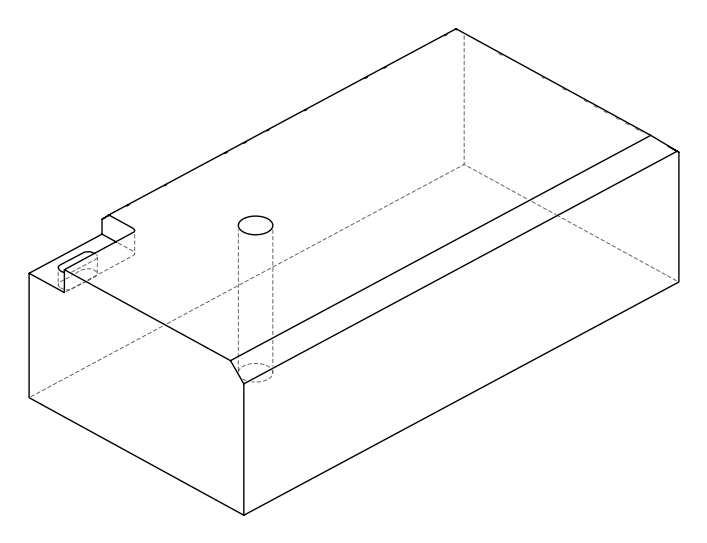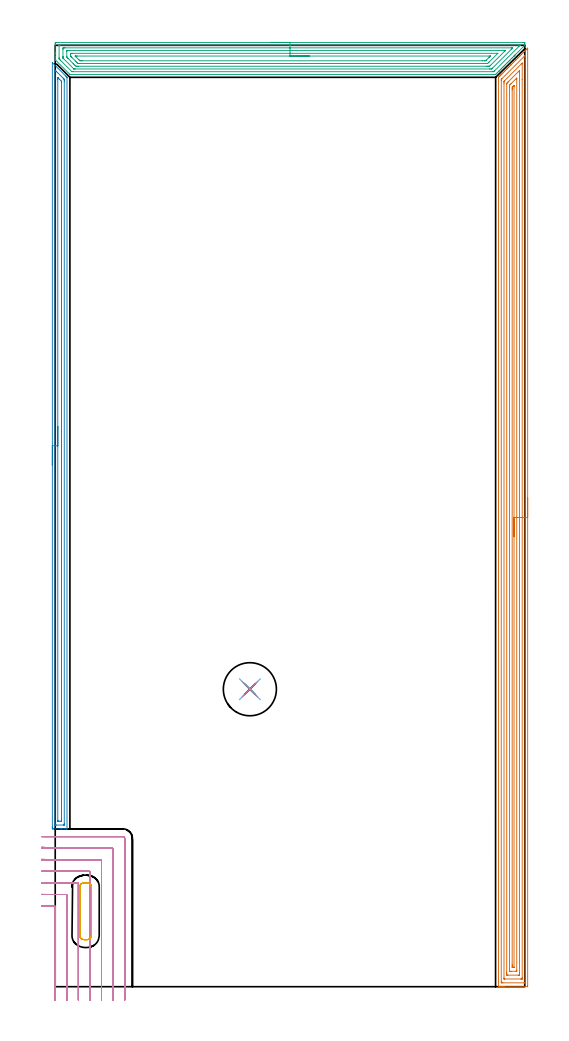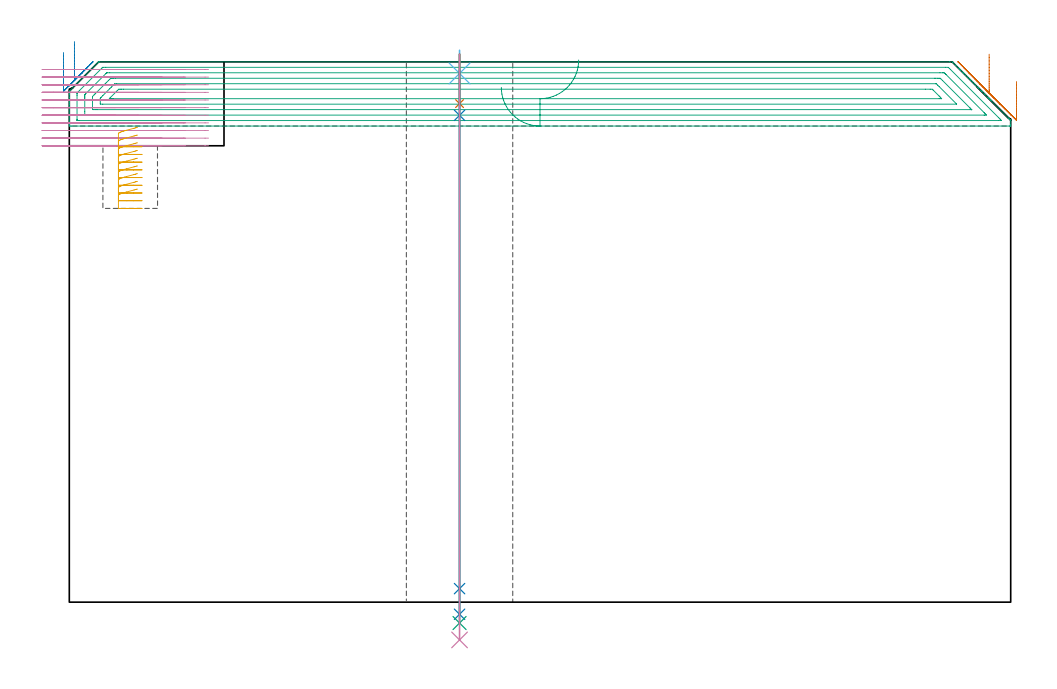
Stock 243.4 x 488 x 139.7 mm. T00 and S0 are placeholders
(PLAN: 10 operations, 6 tool changes, 64.3 min)
(1 AREA_MILL | FG_CHAMFER_SURFACE | UGT0205_001 | 23.23 min | 55621 mm3)
(2 AREA_MILL_1 | FG_CHAMFER_SURFACE_1 | UGT0205_001 | 9.66 min | 11742 mm3)
(3 AREA_MILL_2 | FG_CHAMFER_SURFACE_2 | UGT0205_001 | 11.61 min | 31944 mm3)
(4 MILL_CORNER_NOTCH_RECTANGULAR | CORNER_NOTCH_RECTANGULAR | NXT0201_009 | Follow Part, ap 2, ae 75% | 15.91 min | 70772 mm3)
(5 MILL_RECTANGULAR_POCKET | POCKET_RECTANGULAR_STRAIGHT | NXT0201_009 | Follow Part, ap 2, ae 75% | 1.94 min | 8005 mm3)
(6 SPOT_DRILL | STEP1HOLE | NXT0321_9005460120000 | 0.05 min | 188 mm3)
(7 DRILL_BLIND_HOLE_INTO_CENTER | STEP1HOLE | UGT0301_192 | 0.05 min | 287 mm3)
(8 GUN_DRILL_THROUGH_HOLE | STEP1HOLE | UGT0307_003 | 0.64 min | 4957 mm3)
(9 SPADE_DRILL_TO_ENLARGE_THROUGH_HOLE | STEP1HOLE | UGT0306_008 | 0.59 min | 28099 mm3)
(10 DRILL_TO_ENLARGE_THROUGH_HOLE | STEP1HOLE | UGT0301_390 | 0.61 min | 49347 mm3)
(TOOL UGT0205_001 | Chamfer Mill 20 x 3 x 45 deg. | D20 FL50 Z2)
(TOOL NXT0201_009 | ENDMILL 8mm [2P460-0800-NA 1630] | D8 FL26 Z6)
(TOOL NXT0321_9005460120000 | NC Spot Drill, 142deg, 12mm, Carbide, Uncoated | D12 PA142 FL30 Z2)
(TOOL UGT0301_192 | Twist Drill 7.2 mm | D7.2 PA118 FL66 Z2)
(TOOL UGT0307_003 | Gun Drill 7 mm | D7 PA130 FL24 Z1)
(TOOL UGT0306_008 | Spade Drill 17.5mm | D17.5 PA132 FL10 Z2)
(TOOL UGT0301_390 | Twist Drill 27.5 mm | D27.5 PA118 FL165 Z2)
(OP 1 AREA_MILL)
G17 G21 G94 G90
T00 M6
G54
G17 G0 G90 X244.9 Y253.25 S1061 M3
G43 Z149.7 H0
Z134.6
G94 G1 Y253.212 Z133.728 F250.
Y253.098 Z132.864
Y252.909 Z132.012
Y252.647 Z131.18
Y252.313 Z130.374
Y251.91 Z129.6
Y251.442 Z128.864
Y250.91 Z128.172
Y250.321 Z127.529
Y249.678 Z126.94
Y248.986 Z126.409
Y248.25 Z125.94
Y247.476 Z125.537
Y246.67 Z125.203
Y245.838 Z124.941
Y244.986 Z124.752
Y244.122 Z124.638
Y243.25 Z124.6
Y0.622
X244.896 Y0.212 Z124.602
X244.892 Y0.01 Z124.606
X244.687 Y0. Z124.81
X232.932 Z136.562
X232.395 Z137.101
X232.048 Z137.448
X231.512 Z137.984
X231.165 Z138.33
X230.471 Z139.029
X230.178 Z139.321
X229.815 Y0.007 Z139.676
X229.803 Y0.009 Z139.688
X229.8 Y0.175 Z139.7
Y471.132
X229.805 Y471.396 Z139.69
X229.826 Y471.428 Z139.67
X229.978 Y471.579 Z139.52
X230.141 Y471.742 Z139.357
X230.281 Y471.883 Z139.214
X230.425 Y472.026 Z139.073
X230.578 Y472.179 Z138.92
X230.723 Y472.325 Z138.772
X230.872 Y472.473 Z138.626
X231.015 Y472.616 Z138.483
X231.165 Y472.767 Z138.33
X231.319 Y472.92 Z138.179
X231.451 Y473.053 Z138.046
X231.607 Y473.209 Z137.888
X232.097 Y473.697 Z137.403
X232.362 Y473.962 Z137.137
X232.49 Y474.092 Z137.006
X232.858 Y474.458 Z136.642
X233.012 Y474.612 Z136.488
X233.255 Y474.856 Z136.243
X233.374 Y474.976 Z136.122
X233.712 Y475.313 Z135.787
X233.926 Y475.526 Z135.574
X234.149 Y475.75 Z135.349
X234.257 Y475.859 Z135.239
X234.699 Y476.299 Z134.8
X235.141 Y476.743 Z134.355
X235.583 Y477.183 Z133.916
X236.025 Y477.626 Z133.471
X236.234 Y477.835 Z133.265
X236.277 Y477.877 Z133.223
X236.908 Y478.51 Z132.588
X237.128 Y478.728 Z132.372
X237.792 Y479.393 Z131.705
X237.986 Y479.586 Z131.514
X238.022 Y479.622 Z131.478
X238.675 Y480.277 Z130.821
X238.841 Y480.441 Z130.659
X238.916 Y480.516 Z130.584
X239.559 Y481.16 Z129.938
X239.695 Y481.295 Z129.804
X239.809 Y481.409 Z129.691
X240.001 Y481.602 Z129.497
X240.106 Y481.707 Z129.391
X240.703 Y482.303 Z128.797
X240.884 Y482.486 Z128.613
X240.999 Y482.601 Z128.498
X241.596 Y483.197 Z127.903
X241.768 Y483.369 Z127.729
X242.49 Y484.09 Z127.009
X242.651 Y484.253 Z126.845
X243.383 Y484.984 Z126.115
X243.535 Y485.137 Z125.962
X243.969 Y485.569 Z125.531
X244.277 Y485.878 Z125.222
X244.419 Y486.02 Z125.078
X244.823 Y486.423 Z124.677
X244.873 Y486.473 Z124.627
X244.899 Y486.499 Z124.599
X244.9 Y243.25 Z124.6
X243.486 Z126.014
X243.485 Y2.093 Z126.015
X243.484 Y2.041 Z126.016
X243.482 Y2.016 Z126.018
X243.48 Y2.011 Z126.02
X243.461 Y2.009 Z126.039
X243.055 Y2.001 Z126.445
X232.048 Z137.452
X231.567 Y2.003 Z137.933
X231.331 Y2.01 Z138.169
X231.221 Y2.019 Z138.279
X231.215 Y2.359 Z138.285
Y2.41
X231.214 Y469.792 Z138.286
X231.219 Y470.214 Z138.281
X231.221 Y470.318 Z138.279
X231.225 Y470.364 Z138.275
X231.252 Y470.393 Z138.248
X231.351 Y470.497 Z138.149
X231.535 Y470.685 Z137.965
X243.153 Y482.303 Z126.347
X243.248 Y482.397 Z126.252
X243.348 Y482.493 Z126.152
X243.444 Y482.583 Z126.056
X243.479 Y482.601 Z126.021
X243.485 Y482.354 Z126.015
Y482.303
X243.486 Y243.25 Z126.014
X242.071 Z127.429
Y4.784
X242.069 Y4.197 Z127.431
X242.066 Y4.044 Z127.434
X242.065 Y4.014 Z127.435
X242.027 Y4.009 Z127.473
X241.96 Y4.002 Z127.54
X241.768 Y4.001 Z127.732
X241.079 Y4. Z128.421
X233.126 Y4.001 Z136.374
X232.932 Y4.005 Z136.568
X232.738 Y4.01 Z136.762
X232.635 Y4.022 Z136.865
X232.632 Y4.095 Z136.868
X232.631 Y4.197 Z136.869
X232.629 Y4.504 Z136.871
Y468.311
X232.63 Y468.898 Z136.87
X232.633 Y469.201 Z136.867
X232.635 Y469.303 Z136.865
X232.694 Y469.382 Z136.806
X232.932 Y469.631 Z136.568
X233.011 Y469.712 Z136.489
X242.029 Y478.728 Z127.471
X242.046 Y478.741 Z127.454
X242.058 Y478.749 Z127.442
X242.064 Y478.728 Z127.436
X242.069 Y478.538 Z127.431
X242.071 Y478.422 Z127.429
X242.072 Y470.206 Z127.428
X242.071 Y243.25 Z127.429
X240.657 Z128.843
Y7.108
X240.656 Y6.878 Z128.844
X240.65 Y6.221 Z128.85
X240.645 Y6.01 Z128.855
X240.435 Y6.006 Z129.065
X239.985 Y6. Z129.515
X234.684 Z134.816
X234.262 Y6.006 Z135.238
X234.058 Y6.01 Z135.442
X234.05 Y6.126 Z135.45
X234.044 Y6.647 Z135.456
X234.043 Y6.878 Z135.457
Y7.542
Y468.005
X234.044 Y468.17 Z135.456
X234.047 Y468.253 Z135.453
X234.05 Y468.289 Z135.45
X234.074 Y468.317 Z135.426
X234.231 Y468.479 Z135.269
X234.647 Y468.898 Z134.853
X234.699 Y468.951 Z134.801
X240.519 Y474.769 Z128.981
X240.607 Y474.852 Z128.893
X240.643 Y474.883 Z128.857
X240.651 Y474.885 Z128.849
X240.653 Y474.858 Z128.847
X240.656 Y474.771 Z128.844
X240.657 Y474.49 Z128.843
Y474.26
Y243.25
X239.243 Z130.257
Y8.538
X239.242 Y8.41 Z130.258
X239.237 Y8.156 Z130.263
X239.234 Y8.009 Z130.266
X239.199 Y8.007 Z130.301
X239.117 Y8.003 Z130.383
X238.891 Y8.001 Z130.609
X236.24 Y8. Z133.26
X235.583 Y8.004 Z133.917
X235.489 Y8.007 Z134.011
X235.468 Y8.009 Z134.032
X235.464 Y8.114 Z134.036
X235.46 Y8.283 Z134.04
X235.457 Y8.538 Z134.043
Y8.665
Y466.344
X235.461 Y467.111 Z134.039
X235.463 Y467.232 Z134.037
X235.472 Y467.262 Z134.028
X235.495 Y467.289 Z134.005
X235.583 Y467.382 Z133.917
X235.891 Y467.693 Z133.609
X236.203 Y468.005 Z133.297
X239.002 Y470.802 Z130.498
X239.117 Y470.914 Z130.383
X239.226 Y471.016 Z130.274
X239.236 Y470.812 Z130.264
X239.24 Y470.685 Z130.26
X239.242 Y470.559 Z130.258
X239.243 Y243.25 Z130.257
X237.829 Z131.671
X237.828 Y10.21 Z131.672
X237.826 Y10.089 Z131.674
X237.823 Y10.03 Z131.677
X237.821 Y10.01 Z131.679
X237.792 Y10.005 Z131.708
X237.35 Y10.003 Z132.15
X236.909 Y10.004 Z132.591
X236.879 Y10.01 Z132.621
X236.877 Y10.037 Z132.623
X236.873 Y10.453 Z132.627
X236.871 Y10.937 Z132.629
Y11.346
Y464.914
X236.872 Y465.324 Z132.628
X236.874 Y465.805 Z132.626
X236.878 Y466.217 Z132.622
X237.112 Y466.458 Z132.388
X237.35 Y466.701 Z132.15
X237.782 Y467.134 Z131.718
X237.794 Y467.144 Z131.706
X237.813 Y467.154 Z131.687
X237.823 Y467.158 Z131.677
X237.825 Y467.145 Z131.675
X237.827 Y467.111 Z131.673
X237.828 Y466.854 Z131.672
X237.829 Y466.627 Z131.671
Y243.25
Y242.378 Z131.709
Y241.514 Z131.823
Y240.662 Z132.012
Y239.83 Z132.274
Y239.024 Z132.608
Y238.25 Z133.011
Y237.514 Z133.48
Y236.822 Z134.011
Y236.179 Z134.6
Y235.59 Z135.243
Y235.058 Z135.935
Y234.59 Z136.671
Y234.187 Z137.445
Y233.853 Z138.251
Y233.591 Z139.083
Y233.402 Z139.935
Y233.288 Z140.8
Y233.25 Z141.671
G0 Z149.7
M5
M2
(OP 2 AREA_MILL_1)
G17 G21 G94 G90
T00 M6
G54
G17 G0 G90 X-1.5 Y270.4 S1061 M3
G43 Z149.7 H0
Z142.1
G94 G1 Y270.438 Z141.228 F250.
Y270.552 Z140.364
Y270.741 Z139.512
Y271.003 Z138.68
Y271.337 Z137.874
Y271.74 Z137.1
Y272.208 Z136.364
Y272.74 Z135.672
Y273.329 Z135.029
Y273.972 Z134.44
Y274.664 Z133.909
Y275.4 Z133.44
Y276.174 Z133.037
Y276.98 Z132.703
Y277.812 Z132.441
Y278.663 Z132.252
Y279.528 Z132.138
Y280.4 Z132.1
Y478.921
X-1.496 Y478.981 Z132.102
X-1.494 Y478.983 Z132.103
X-1.464 Y478.965 Z132.134
X5.381 Y472.119 Z138.98
X5.786 Y471.714 Z139.385
X5.828 Y471.672 Z139.427
X6.017 Y471.482 Z139.614
X6.097 Y471.395 Z139.689
X6.1 Y471.225 Z139.7
Y81.977
X6.097 Y81.81 Z139.688
X5.977 Y81.803 Z139.57
X5.851 Y81.8 Z139.451
X5.607 Z139.206
X4.915 Z138.509
X3.697 Z137.294
X3.172 Z136.766
X2.563 Z136.158
X-1.098 Z132.499
X-1.186 Y81.802 Z132.411
X-1.494 Y81.81 Z132.104
X-1.498 Y82.105 Z132.101
X-1.5 Y82.424 Z132.1
Y82.746
Y280.4
X-0.086 Z133.514
X-0.085 Y474.801 Z133.515
X-0.084 Y474.989 Z133.516
X-0.081 Y475.083 Z133.519
X-0.08 Y475.114 Z133.52
X-0.056 Y475.094 Z133.544
X0.248 Y474.801 Z133.848
X0.557 Y474.493 Z134.157
X1.144 Y473.907 Z134.744
X4.043 Y471.007 Z137.643
X4.376 Y470.673 Z137.976
X4.546 Y470.501 Z138.146
X4.63 Y470.413 Z138.23
X4.67 Y470.369 Z138.27
X4.679 Y470.332 Z138.279
X4.684 Y469.674 Z138.284
X4.685 Y469.438 Z138.285
Y84.447
X4.684 Y84.212 Z138.284
X4.68 Y83.883 Z138.28
X4.679 Y83.81 Z138.279
X4.579 Y83.806 Z138.179
X4.443 Y83.801 Z138.043
X0.557 Y83.8 Z134.157
X0.085 Y83.802 Z133.685
X-0.048 Y83.807 Z133.552
X-0.074 Y83.809 Z133.526
X-0.079 Y83.856 Z133.521
X-0.083 Y83.974 Z133.517
X-0.085 Y84.212 Z133.515
X-0.086 Y84.871 Z133.514
Y280.4
X1.328 Z134.928
X1.329 Y470.434 Z134.929
X1.334 Y471.225 Z134.934
X1.335 Y471.238 Z134.935
X1.367 Y471.225 Z134.967
X1.428 Y471.169 Z135.028
X2.269 Y470.332 Z135.869
X3.172 Y469.429 Z136.772
X3.225 Y469.373 Z136.825
X3.25 Y469.344 Z136.85
X3.26 Y469.33 Z136.86
X3.264 Y469.26 Z136.864
X3.269 Y468.851 Z136.869
X3.271 Y468.646 Z136.871
Y86.791
X3.269 Y85.999 Z136.869
X3.267 Y85.902 Z136.867
X3.262 Y85.81 Z136.862
X3.172 Y85.808 Z136.772
X2.494 Y85.801 Z136.094
X1.428 Z135.028
X1.364 Y85.804 Z134.964
X1.342 Y85.808 Z134.942
X1.336 Y85.811 Z134.936
X1.333 Y85.83 Z134.933
X1.33 Y85.897 Z134.93
X1.329 Y85.999 Z134.929
X1.328 Y86.102 Z134.928
Y280.4
Y281.272 Z134.967
Y282.136 Z135.08
Y282.988 Z135.269
Y283.82 Z135.532
Y284.626 Z135.865
Y285.4 Z136.268
Y286.136 Z136.737
Y286.828 Z137.268
Y287.471 Z137.857
Y288.06 Z138.501
Y288.591 Z139.193
Y289.06 Z139.928
Y289.463 Z140.702
Y289.797 Z141.508
Y290.059 Z142.34
Y290.248 Z143.192
Y290.362 Z144.057
Y290.4 Z144.928
G0 Z149.7
M5
M2
(OP 3 AREA_MILL_2)
G17 G21 G94 G90
T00 M6
G54
G17 G0 G90 X111.7 Y489.5 S1061 M3
G43 Z149.7 H0
Z133.1
G94 G1 X111.738 Z132.229 F250.
X111.852 Z131.364
X112.041 Z130.512
X112.303 Z129.68
X112.637 Z128.874
X113.04 Z128.1
X113.508 Z127.364
X114.04 Z126.672
X114.629 Z126.029
X115.272 Z125.44
X115.964 Z124.909
X116.7 Z124.44
X117.474 Z124.037
X118.28 Z123.703
X119.112 Z123.441
X119.964 Z123.252
X120.828 Z123.138
X121.7 Z123.1
X243.022 Y489.499 Z123.101
X243.226 Y489.497 Z123.103
X243.397 Y489.491 Z123.105
X243.4 Y489.442 Z123.154
Y489.271 Z123.324
Y489.1 Z123.494
Y488.021 Z124.577
X243.399 Y488.003 Z124.595
X243.397 Y487.999 Z124.599
X243.375 Y487.974 Z124.625
X243.185 Y487.783 Z124.813
X243.077 Y487.676 Z124.922
X242.851 Y487.451 Z125.149
X238.357 Y482.956 Z129.642
X238.311 Y482.911 Z129.688
X238.112 Y482.711 Z129.887
X238.064 Y482.663 Z129.934
X238.013 Y482.613 Z129.986
X237.825 Y482.424 Z130.175
X237.772 Y482.37 Z130.226
X237.715 Y482.315 Z130.284
X237.537 Y482.136 Z130.462
X237.479 Y482.078 Z130.519
X236.813 Y481.413 Z131.187
X236.602 Y481.2 Z131.396
X235.98 Y480.58 Z132.02
X235.928 Y480.528 Z132.071
X235.724 Y480.322 Z132.274
X235.146 Y479.746 Z132.853
X235.035 Y479.634 Z132.965
X234.846 Y479.444 Z133.152
X234.313 Y478.913 Z133.687
X233.969 Y478.567 Z134.029
X233.479 Y478.079 Z134.521
X233.091 Y477.689 Z134.908
X232.95 Y477.549 Z135.05
X232.655 Y477.255 Z135.345
X232.213 Y476.811 Z135.786
X231.728 Y476.328 Z136.272
X231.335 Y475.933 Z136.664
X231.162 Y475.762 Z136.837
X230.979 Y475.578 Z137.021
X230.457 Y475.056 Z137.542
X230.269 Y474.869 Z137.731
X230.145 Y474.745 Z137.855
X230.018 Y474.617 Z137.98
X229.971 Y474.57 Z138.028
X229.311 Y473.911 Z138.689
X229.141 Y473.739 Z138.858
X228.482 Y473.081 Z139.518
X228.307 Y472.903 Z139.689
X227.589 Y472.9 Z139.7
X7.77
X7.605 Y472.904 Z139.689
X7.462 Y473.037 Z139.562
X0.171 Y480.329 Z132.271
X0.01 Y480.499 Z132.094
X0.001 Y480.663 Z131.931
X0. Y481.006 Z131.594
Y481.393 Z131.207
Y482.078 Z130.518
Y483.298 Z129.299
Y483.833 Z128.761
Y484.443 Z128.152
Y488.49 Z124.107
X0.005 Y489.1 Z123.497
X0.01 Y489.492 Z123.105
X0.217 Y489.497 Z123.102
X0.621 Y489.5 Z123.1
X121.7
Y488.086 Z124.514
X240.238 Y488.085 Z124.515
X240.766 Y488.081 Z124.519
X240.992 Y488.079 Z124.521
X240.993 Y488.054 Z124.546
X240.992 Y488.045 Z124.555
X240.64 Y487.69 Z124.91
X240.295 Y487.344 Z125.256
X227.799 Y474.849 Z137.751
X227.588 Y474.639 Z137.961
X227.351 Y474.411 Z138.189
X227.256 Y474.321 Z138.279
X226.555 Y474.315 Z138.285
X9.417
X8.663 Y474.32 Z138.28
X8.644 Y474.321 Z138.279
X8.621 Y474.339 Z138.261
X8.569 Y474.386 Z138.214
X8.469 Y474.482 Z138.118
X2.628 Y480.322 Z132.278
X2.408 Y480.543 Z132.057
X2.084 Y480.877 Z131.723
X2.01 Y480.962 Z131.638
X2.006 Y481.066 Z131.534
X2.003 Y481.2 Z131.4
X2. Y481.601 Z130.999
Y487.745 Z124.855
X2.001 Y487.879 Z124.721
X2.005 Y487.986 Z124.614
X2.01 Y488.056 Z124.544
X2.016 Y488.079 Z124.521
X2.547 Y488.085 Z124.515
X121.7 Y488.086 Z124.514
Y486.671 Z125.929
X236.524
X236.732 Y486.669 Z125.931
X237.132 Y486.665 Z125.935
X236.956 Y486.467 Z126.133
X236.745 Y486.249 Z126.351
X236.524 Y486.023 Z126.577
X226.695 Y476.194 Z136.406
X226.562 Y476.064 Z136.536
X226.426 Y475.933 Z136.667
X226.213 Y475.735 Z136.865
X226.007 Y475.731 Z136.869
X225.801 Y475.73 Z136.87
X225.116 Y475.729 Z136.871
X10.45
X9.764 Y475.73 Z136.87
X9.714 Y475.733 Z136.867
X9.691 Y475.735 Z136.865
X9.658 Y475.753 Z136.847
X9.557 Y475.845 Z136.755
X9.467 Y475.933 Z136.667
X4.199 Y481.2 Z131.4
X4.087 Y481.316 Z131.284
X4.035 Y481.372 Z131.228
X4.011 Y481.4 Z131.2
X4.009 Y481.502 Z131.098
X4.002 Y481.886 Z130.714
X4.001 Y482.078 Z130.522
X4. Y482.27 Z130.33
Y485.78 Z126.82
X4.005 Y486.467 Z126.133
X4.007 Y486.652 Z125.948
X4.195 Y486.664 Z125.936
X4.882 Y486.67 Z125.93
X5.089 Y486.671 Z125.929
X121.7
Y485.257 Z127.343
X232.95
X233.29 Y485.255 Z127.345
X233.293 Y485.253 Z127.347
X233.294 Y485.251 Z127.349
X233.27 Y485.224 Z127.376
X232.95 Y484.898 Z127.702
X232.855 Y484.804 Z127.796
X225.74 Y477.689 Z134.911
X225.322 Y477.282 Z135.318
X225.18 Y477.15 Z135.45
X224.907 Y477.147 Z135.453
X224.569 Y477.144 Z135.456
X224.014 Y477.143 Z135.457
X223.676
X11.9
X11.344 Y477.144 Z135.456
X11.003 Y477.146 Z135.454
X10.733 Y477.15 Z135.45
X10.45 Y477.409 Z135.191
X10.163 Y477.689 Z134.911
X9.557 Y478.292 Z134.308
X9.282 Y478.567 Z134.033
X6.65 Y481.2 Z131.4
X6.432 Y481.421 Z131.179
X6.022 Y481.839 Z130.761
X6.001 Y482.06 Z130.54
Y482.078 Z130.522
X6. Y484.711 Z127.889
X6.007 Y485.141 Z127.459
X6.01 Y485.242 Z127.358
X6.135 Y485.25 Z127.35
X6.324 Y485.254 Z127.346
X6.876 Y485.257 Z127.343
X7.214
X121.7
Y483.843 Z128.757
X229.366 Y483.842 Z128.758
X229.375 Y483.841 Z128.759
X229.423 Y483.833 Z128.767
X229.403 Y483.806 Z128.794
X229.375 Y483.774 Z128.826
X224.907 Y479.306 Z133.294
X224.532 Y478.935 Z133.665
X224.156 Y478.567 Z134.033
X224.023 Y478.558 Z134.042
X224.014 Y478.557 Z134.043
X12.238
X11.744 Y478.567 Z134.033
X11.344 Y478.957 Z133.643
X10.854 Y479.444 Z133.156
X10.45 Y479.848 Z132.752
X8.663 Y481.635 Z130.965
X8.222 Y482.078 Z130.522
X8.081 Y482.224 Z130.376
X8.033 Y482.277 Z130.323
X8.01 Y482.323 Z130.277
X8.007 Y482.404 Z130.196
X8.001 Y482.729 Z129.871
Y482.956 Z129.644
X8.003 Y483.604 Z128.996
X8.01 Y483.833 Z128.767
X8.653 Y483.843 Z128.757
X121.7
Y482.429 Z130.171
X224.907
X225.445 Y482.427 Z130.173
X225.498 Y482.426 Z130.174
X225.552 Y482.423 Z130.177
X225.507 Y482.367 Z130.233
X225.227 Y482.078 Z130.522
X225.07 Y481.918 Z130.682
X224.907 Y481.755 Z130.845
X223.473 Y480.322 Z132.278
X223.297 Y480.149 Z132.451
X223.12 Y479.978 Z132.622
X222.582 Y479.973 Z132.627
X221.333 Y479.971 Z132.629
X14.025
X13.487 Y479.973 Z132.627
X13.131 Y479.975 Z132.625
X12.78 Y479.98 Z132.62
X12.429 Y480.322 Z132.278
X12.238 Y480.511 Z132.089
X10.671 Y482.078 Z130.522
X10.45 Y482.301 Z130.299
X10.359 Y482.401 Z130.199
X10.346 Y482.424 Z130.176
X10.353 Y482.425 Z130.175
X10.45 Y482.426 Z130.174
X10.987 Y482.429 Z130.171
X11.344
X121.7
X122.572 Z130.209
X123.436 Z130.323
X124.288 Z130.512
X125.12 Z130.774
X125.926 Z131.108
X126.7 Z131.511
X127.436 Z131.98
X128.128 Z132.511
X128.771 Z133.1
X129.36 Z133.743
X129.892 Z134.435
X130.36 Z135.171
X130.763 Z135.945
X131.097 Z136.751
X131.359 Z137.583
X131.548 Z138.435
X131.662 Z139.3
X131.7 Z140.171
G0 Z149.7
M5
M2
(OP 4 MILL_CORNER_NOTCH_RECTANGULAR)
G17 G21 G94 G90
T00 M6
G54
G17 G0 G90 X0. Y-7. S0 M3
G43 Z149.7 H1
Z137.727
G94 G1 Y-4. F250.
Y41.404 F500.
G3 X-0.396 Y41.8 R0.4
G1 X-2.638
G2 X-4. Y41.826 R36.
G1 X-6.998 Y41.939 F250.
G0 Z149.7
X6. Y-7.
Z137.727
G1 Y-4.
Y47.404 F500.
G3 X5.604 Y47.8 R0.4
G1 X-2.638
G2 X-4. Y47.831 R30.
G1 X-6.997 Y47.967 F250.
G0 Z149.7
X12. Y-7.
Z137.727
G1 Y-4.
Y53.404 F500.
G3 X11.604 Y53.8 R0.4
G1 X-2.638
G2 X-4. Y53.839 R24.
G1 X-6.995 Y54.009 F250.
G0 Z149.7
X18. Y-7.
Z137.727
G1 Y-4.
Y59.403 F500.
G3 X17.603 Y59.8 R0.4
G1 X-2.638
G2 X-4. Y59.852 R18.
G1 X-6.991 Y60.079 F250.
G0 Z149.7
X24. Y-7.
Z137.727
G1 Y-4.
Y65.403 F500.
G3 X23.603 Y65.8 R0.4
G1 X-2.638
G2 X-4. Y65.878 R12.
G1 X-6.981 Y66.218 F250.
G0 Z149.7
X30. Y-7.
Z137.727
G1 Y-4.
Y71.403 F500.
G3 X29.603 Y71.8 R0.4
G1 X-2.638
G2 X-4. Y71.957 R6.
G1 X-6.922 Y72.638 F250.
G0 Z149.7
X36. Y-7.
Z137.727
G1 Y-4.
Y76.9 F500.
G3 X35.1 Y77.8 R0.9
G1 X-2.638
X-5.638 F250.
G0 Z149.7
X0. Y-7.
Z135.754
G1 Y-4.
Y41.404 F500.
G3 X-0.396 Y41.8 R0.4
G1 X-3.877
X-4.
X-7. Y41.81 F250.
G0 Z149.7
X6. Y-7.
Z135.754
G1 Y-4.
Y47.404 F500.
G3 X5.604 Y47.8 R0.4
G1 X-3.877
X-4.
X-7. Y47.813 F250.
G0 Z149.7
X12. Y-7.
Z135.754
G1 Y-4.
Y53.404 F500.
G3 X11.604 Y53.8 R0.4
G1 X-3.877
X-4.
X-7. Y53.816 F250.
G0 Z149.7
X18. Y-7.
Z135.754
G1 Y-4.
Y59.403 F500.
G3 X17.603 Y59.8 R0.4
G1 X-3.877
X-4.
X-7. Y59.821 F250.
G0 Z149.7
X24. Y-7.
Z135.754
G1 Y-4.
Y65.403 F500.
G3 X23.603 Y65.8 R0.4
G1 X-3.877
X-4. Y65.801
X-7. Y65.831 F250.
G0 Z149.7
X30. Y-7.
Z135.754
G1 Y-4.
Y71.403 F500.
G3 X29.603 Y71.8 R0.4
G1 X-3.877
X-4. Y71.801
X-6.999 Y71.863 F250.
G0 Z149.7
X36. Y-7.
Z135.754
G1 Y-4.
Y76.9 F500.
G3 X35.1 Y77.8 R0.9
G1 X-3.877
X-6.877 F250.
G0 Z149.7
X0. Y-7.
Z133.782
G1 Y-4.
Y41.404 F500.
G3 X-0.396 Y41.8 R0.4
G1 X-4.
X-7. F250.
G0 Z149.7
X6. Y-7.
Z133.782
G1 Y-4.
Y47.404 F500.
G3 X5.604 Y47.8 R0.4
G1 X-4.
X-7. F250.
G0 Z149.7
X12. Y-7.
Z133.782
G1 Y-4.
Y53.404 F500.
G3 X11.604 Y53.8 R0.4
G1 X-4.
X-7. F250.
G0 Z149.7
X18. Y-7.
Z133.782
G1 Y-4.
Y59.403 F500.
G3 X17.603 Y59.8 R0.4
G1 X-4.
X-7. F250.
G0 Z149.7
X24. Y-7.
Z133.782
G1 Y-4.
Y65.403 F500.
G3 X23.603 Y65.8 R0.4
G1 X-4.
X-7. F250.
G0 Z149.7
X30. Y-7.
Z133.782
G1 Y-4.
Y71.403 F500.
G3 X29.603 Y71.8 R0.4
G1 X-4.
X-7. F250.
G0 Z149.7
X36. Y-7.
Z133.782
G1 Y-4.
Y76.9 F500.
G3 X35.1 Y77.8 R0.9
G1 X-4.
X-7. F250.
G0 Z149.7
X0. Y-7.
Z131.809
G1 Y-4.
Y41.404 F500.
G3 X-0.396 Y41.8 R0.4
G1 X-4.
X-7. F250.
G0 Z149.7
X6. Y-7.
Z131.809
G1 Y-4.
Y47.404 F500.
G3 X5.604 Y47.8 R0.4
G1 X-4.
X-7. F250.
G0 Z149.7
X12. Y-7.
Z131.809
G1 Y-4.
Y53.404 F500.
G3 X11.604 Y53.8 R0.4
G1 X-4.
X-7. F250.
G0 Z149.7
X18. Y-7.
Z131.809
G1 Y-4.
Y59.403 F500.
G3 X17.603 Y59.8 R0.4
G1 X-4.
X-7. F250.
G0 Z149.7
X24. Y-7.
Z131.809
G1 Y-4.
Y65.403 F500.
G3 X23.603 Y65.8 R0.4
G1 X-4.
X-7. F250.
G0 Z149.7
X30. Y-7.
Z131.809
G1 Y-4.
Y71.403 F500.
G3 X29.603 Y71.8 R0.4
G1 X-4.
X-7. F250.
G0 Z149.7
X36. Y-7.
Z131.809
G1 Y-4.
Y76.9 F500.
G3 X35.1 Y77.8 R0.9
G1 X-4.
X-7. F250.
G0 Z149.7
X0. Y-7.
Z129.836
G1 Y-4.
Y41.404 F500.
G3 X-0.396 Y41.8 R0.4
G1 X-4.
X-7. F250.
G0 Z149.7
X6. Y-7.
Z129.836
G1 Y-4.
Y47.404 F500.
G3 X5.604 Y47.8 R0.4
G1 X-4.
X-7. F250.
G0 Z149.7
X12. Y-7.
Z129.836
G1 Y-4.
Y53.404 F500.
G3 X11.604 Y53.8 R0.4
G1 X-4.
X-7. F250.
G0 Z149.7
X18. Y-7.
Z129.836
G1 Y-4.
Y59.403 F500.
G3 X17.603 Y59.8 R0.4
G1 X-4.
X-7. F250.
G0 Z149.7
X24. Y-7.
Z129.836
G1 Y-4.
Y65.403 F500.
G3 X23.603 Y65.8 R0.4
G1 X-4.
X-7. F250.
G0 Z149.7
X30. Y-7.
Z129.836
G1 Y-4.
Y71.403 F500.
G3 X29.603 Y71.8 R0.4
G1 X-4.
X-7. F250.
G0 Z149.7
X36. Y-7.
Z129.836
G1 Y-4.
Y76.9 F500.
G3 X35.1 Y77.8 R0.9
G1 X-4.
X-7. F250.
G0 Z149.7
X0. Y-7.
Z127.864
G1 Y-4.
Y41.404 F500.
G3 X-0.396 Y41.8 R0.4
G1 X-4.
X-7. F250.
G0 Z149.7
X6. Y-7.
Z127.864
G1 Y-4.
Y47.404 F500.
G3 X5.604 Y47.8 R0.4
G1 X-4.
X-7. F250.
G0 Z149.7
X12. Y-7.
Z127.864
G1 Y-4.
Y53.404 F500.
G3 X11.604 Y53.8 R0.4
G1 X-4.
X-7. F250.
G0 Z149.7
X18. Y-7.
Z127.864
G1 Y-4.
Y59.403 F500.
G3 X17.603 Y59.8 R0.4
G1 X-4.
X-7. F250.
G0 Z149.7
X24. Y-7.
Z127.864
G1 Y-4.
Y65.403 F500.
G3 X23.603 Y65.8 R0.4
G1 X-4.
X-7. F250.
G0 Z149.7
X30. Y-7.
Z127.864
G1 Y-4.
Y71.403 F500.
G3 X29.603 Y71.8 R0.4
G1 X-4.
X-7. F250.
G0 Z149.7
X36. Y-7.
Z127.864
G1 Y-4.
Y76.9 F500.
G3 X35.1 Y77.8 R0.9
G1 X-4.
X-7. F250.
G0 Z149.7
X0. Y-7.
Z125.891
G1 Y-4.
Y41.404 F500.
G3 X-0.396 Y41.8 R0.4
G1 X-4.
X-7. F250.
G0 Z149.7
X6. Y-7.
Z125.891
G1 Y-4.
Y47.404 F500.
G3 X5.604 Y47.8 R0.4
G1 X-4.
X-7. F250.
G0 Z149.7
X12. Y-7.
Z125.891
G1 Y-4.
Y53.404 F500.
G3 X11.604 Y53.8 R0.4
G1 X-4.
X-7. F250.
G0 Z149.7
X18. Y-7.
Z125.891
G1 Y-4.
Y59.403 F500.
G3 X17.603 Y59.8 R0.4
G1 X-4.
X-7. F250.
G0 Z149.7
X24. Y-7.
Z125.891
G1 Y-4.
Y65.403 F500.
G3 X23.603 Y65.8 R0.4
G1 X-4.
X-7. F250.
G0 Z149.7
X30. Y-7.
Z125.891
G1 Y-4.
Y71.403 F500.
G3 X29.603 Y71.8 R0.4
G1 X-4.
X-7. F250.
G0 Z149.7
X36. Y-7.
Z125.891
G1 Y-4.
Y76.9 F500.
G3 X35.1 Y77.8 R0.9
G1 X-4.
X-7. F250.
G0 Z149.7
X0. Y-7.
Z123.918
G1 Y-4.
Y41.404 F500.
G3 X-0.396 Y41.8 R0.4
G1 X-4.
X-7. F250.
G0 Z149.7
X6. Y-7.
Z123.918
G1 Y-4.
Y47.404 F500.
G3 X5.604 Y47.8 R0.4
G1 X-4.
X-7. F250.
G0 Z149.7
X12. Y-7.
Z123.918
G1 Y-4.
Y53.404 F500.
G3 X11.604 Y53.8 R0.4
G1 X-4.
X-7. F250.
G0 Z149.7
X18. Y-7.
Z123.918
G1 Y-4.
Y59.403 F500.
G3 X17.603 Y59.8 R0.4
G1 X-4.
X-7. F250.
G0 Z149.7
X24. Y-7.
Z123.918
G1 Y-4.
Y65.403 F500.
G3 X23.603 Y65.8 R0.4
G1 X-4.
X-7. F250.
G0 Z149.7
X30. Y-7.
Z123.918
G1 Y-4.
Y71.403 F500.
G3 X29.603 Y71.8 R0.4
G1 X-4.
X-7. F250.
G0 Z149.7
X36. Y-7.
Z123.918
G1 Y-4.
Y76.9 F500.
G3 X35.1 Y77.8 R0.9
G1 X-4.
X-7. F250.
G0 Z149.7
X0. Y-7.
Z121.945
G1 Y-4.
Y41.404 F500.
G3 X-0.396 Y41.8 R0.4
G1 X-4.
X-7. F250.
G0 Z149.7
X6. Y-7.
Z121.945
G1 Y-4.
Y47.404 F500.
G3 X5.604 Y47.8 R0.4
G1 X-4.
X-7. F250.
G0 Z149.7
X12. Y-7.
Z121.945
G1 Y-4.
Y53.404 F500.
G3 X11.604 Y53.8 R0.4
G1 X-4.
X-7. F250.
G0 Z149.7
X18. Y-7.
Z121.945
G1 Y-4.
Y59.403 F500.
G3 X17.603 Y59.8 R0.4
G1 X-4.
X-7. F250.
G0 Z149.7
X24. Y-7.
Z121.945
G1 Y-4.
Y65.403 F500.
G3 X23.603 Y65.8 R0.4
G1 X-4.
X-7. F250.
G0 Z149.7
X30. Y-7.
Z121.945
G1 Y-4.
Y71.403 F500.
G3 X29.603 Y71.8 R0.4
G1 X-4.
X-7. F250.
G0 Z149.7
X36. Y-7.
Z121.945
G1 Y-4.
Y76.9 F500.
G3 X35.1 Y77.8 R0.9
G1 X-4.
X-7. F250.
G0 Z149.7
X0. Y-7.
Z119.973
G1 Y-4.
Y41.404 F500.
G3 X-0.396 Y41.8 R0.4
G1 X-4.
X-7. F250.
G0 Z149.7
X6. Y-7.
Z119.973
G1 Y-4.
Y47.404 F500.
G3 X5.604 Y47.8 R0.4
G1 X-4.
X-7. F250.
G0 Z149.7
X12. Y-7.
Z119.973
G1 Y-4.
Y53.404 F500.
G3 X11.604 Y53.8 R0.4
G1 X-4.
X-7. F250.
G0 Z149.7
X18. Y-7.
Z119.973
G1 Y-4.
Y59.403 F500.
G3 X17.603 Y59.8 R0.4
G1 X-4.
X-7. F250.
G0 Z149.7
X24. Y-7.
Z119.973
G1 Y-4.
Y65.403 F500.
G3 X23.603 Y65.8 R0.4
G1 X-4.
X-7. F250.
G0 Z149.7
X30. Y-7.
Z119.973
G1 Y-4.
Y71.403 F500.
G3 X29.603 Y71.8 R0.4
G1 X-4.
X-7. F250.
G0 Z149.7
X36. Y-7.
Z119.973
G1 Y-4.
Y76.9 F500.
G3 X35.1 Y77.8 R0.9
G1 X-4.
X-7. F250.
G0 Z149.7
X0. Y-7.
Z118.
G1 Y-4.
Y41.404 F500.
G3 X-0.396 Y41.8 R0.4
G1 X-4.
X-7. F250.
G0 Z149.7
X6. Y-7.
Z118.
G1 Y-4.
Y47.404 F500.
G3 X5.604 Y47.8 R0.4
G1 X-4.
X-7. F250.
G0 Z149.7
X12. Y-7.
Z118.
G1 Y-4.
Y53.404 F500.
G3 X11.604 Y53.8 R0.4
G1 X-4.
X-7. F250.
G0 Z149.7
X18. Y-7.
Z118.
G1 Y-4.
Y59.403 F500.
G3 X17.603 Y59.8 R0.4
G1 X-4.
X-7. F250.
G0 Z149.7
X24. Y-7.
Z118.
G1 Y-4.
Y65.403 F500.
G3 X23.603 Y65.8 R0.4
G1 X-4.
X-7. F250.
G0 Z149.7
X30. Y-7.
Z118.
G1 Y-4.
Y71.403 F500.
G3 X29.603 Y71.8 R0.4
G1 X-4.
X-7. F250.
G0 Z149.7
X36. Y-7.
Z118.
G1 Y-4.
Y76.9 F500.
G3 X35.1 Y77.8 R0.9
G1 X-4.
X-7. F250.
G0 Z149.7
M5
M2
(OP 5 MILL_RECTANGULAR_POCKET)
G17 G21 G94 G90
T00 M6
G54
G17 G0 G90 X17.549 Y53.587 S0 M3
G43 Z149.7 H1
Z122.753
G94 G1 X17.512 Y53.608 Z122.741 F250.
X17.139 Y53.738 Z122.635
X16.748 Y53.8 Z122.529
X14.752 Z121.994
X14.361 Y53.738 Z121.888
X13.988 Y53.608 Z121.782
X13.644 Y53.413 Z121.677
X13.341 Y53.159 Z121.571
X13.087 Y52.856 Z121.465
X12.892 Y52.512 Z121.359
X12.762 Y52.139 Z121.253
X12.7 Y51.748 Z121.147
Y39.1 Z117.758
Y26.6 F500.
G3 X14.9 Y24.4 R2.2
G1 X16.6
G3 X18.8 Y26.6 R2.2
G1 Y51.6
G3 X16.6 Y53.8 R2.2
G1 X14.9
G3 X12.7 Y51.6 R2.2
G1 Y39.1
Y38.1
G0 X17.549 Y53.587 Z120.758
G1 X17.512 Y53.608 Z120.746 F250.
X17.139 Y53.738 Z120.641
X16.748 Y53.8 Z120.535
X14.752 Z120.
X14.361 Y53.738 Z119.894
X13.988 Y53.608 Z119.788
X13.644 Y53.413 Z119.682
X13.341 Y53.159 Z119.576
X13.087 Y52.856 Z119.47
X12.892 Y52.512 Z119.364
X12.762 Y52.139 Z119.258
X12.7 Y51.748 Z119.152
Y39.1 Z115.763
Y26.6 F500.
G3 X14.9 Y24.4 R2.2
G1 X16.6
G3 X18.8 Y26.6 R2.2
G1 Y51.6
G3 X16.6 Y53.8 R2.2
G1 X14.9
G3 X12.7 Y51.6 R2.2
G1 Y39.1
Y38.1
G0 X17.549 Y53.587 Z118.763
G1 X17.512 Y53.608 Z118.752 F250.
X17.139 Y53.738 Z118.646
X16.748 Y53.8 Z118.54
X14.752 Z118.005
X14.361 Y53.738 Z117.899
X13.988 Y53.608 Z117.793
X13.644 Y53.413 Z117.687
X13.341 Y53.159 Z117.581
X13.087 Y52.856 Z117.475
X12.892 Y52.512 Z117.369
X12.762 Y52.139 Z117.263
X12.7 Y51.748 Z117.158
Y39.1 Z113.768
Y26.6 F500.
G3 X14.9 Y24.4 R2.2
G1 X16.6
G3 X18.8 Y26.6 R2.2
G1 Y51.6
G3 X16.6 Y53.8 R2.2
G1 X14.9
G3 X12.7 Y51.6 R2.2
G1 Y39.1
Y38.1
G0 X17.549 Y53.587 Z116.768
G1 X17.512 Y53.608 Z116.757 F250.
X17.139 Y53.738 Z116.651
X16.748 Y53.8 Z116.545
X14.752 Z116.01
X14.361 Y53.738 Z115.904
X13.988 Y53.608 Z115.798
X13.644 Y53.413 Z115.692
X13.341 Y53.159 Z115.586
X13.087 Y52.856 Z115.481
X12.892 Y52.512 Z115.375
X12.762 Y52.139 Z115.269
X12.7 Y51.748 Z115.163
Y39.1 Z111.774
Y26.6 F500.
G3 X14.9 Y24.4 R2.2
G1 X16.6
G3 X18.8 Y26.6 R2.2
G1 Y51.6
G3 X16.6 Y53.8 R2.2
G1 X14.9
G3 X12.7 Y51.6 R2.2
G1 Y39.1
Y38.1
G0 X17.549 Y53.587 Z114.774
G1 X17.512 Y53.608 Z114.762 F250.
X17.139 Y53.738 Z114.656
X16.748 Y53.8 Z114.55
X14.752 Z114.015
X14.361 Y53.738 Z113.909
X13.988 Y53.608 Z113.804
X13.644 Y53.413 Z113.698
X13.341 Y53.159 Z113.592
X13.087 Y52.856 Z113.486
X12.892 Y52.512 Z113.38
X12.762 Y52.139 Z113.274
X12.7 Y51.748 Z113.168
Y39.1 Z109.779
Y26.6 F500.
G3 X14.9 Y24.4 R2.2
G1 X16.6
G3 X18.8 Y26.6 R2.2
G1 Y51.6
G3 X16.6 Y53.8 R2.2
G1 X14.9
G3 X12.7 Y51.6 R2.2
G1 Y39.1
Y38.1
G0 X17.549 Y53.587 Z112.779
G1 X17.512 Y53.608 Z112.768 F250.
X17.139 Y53.738 Z112.662
X16.748 Y53.8 Z112.556
X14.752 Z112.021
X14.361 Y53.738 Z111.915
X13.988 Y53.608 Z111.809
X13.644 Y53.413 Z111.703
X13.341 Y53.159 Z111.597
X13.087 Y52.856 Z111.491
X12.892 Y52.512 Z111.385
X12.762 Y52.139 Z111.279
X12.7 Y51.748 Z111.173
Y39.1 Z107.784
Y26.6 F500.
G3 X14.9 Y24.4 R2.2
G1 X16.6
G3 X18.8 Y26.6 R2.2
G1 Y51.6
G3 X16.6 Y53.8 R2.2
G1 X14.9
G3 X12.7 Y51.6 R2.2
G1 Y39.1
Y38.1
G0 X17.549 Y53.587 Z110.784
G1 X17.512 Y53.608 Z110.773 F250.
X17.139 Y53.738 Z110.667
X16.748 Y53.8 Z110.561
X14.752 Z110.026
X14.361 Y53.738 Z109.92
X13.988 Y53.608 Z109.814
X13.644 Y53.413 Z109.708
X13.341 Y53.159 Z109.602
X13.087 Y52.856 Z109.496
X12.892 Y52.512 Z109.39
X12.762 Y52.139 Z109.285
X12.7 Y51.748 Z109.179
Y39.1 Z105.789
Y26.6 F500.
G3 X14.9 Y24.4 R2.2
G1 X16.6
G3 X18.8 Y26.6 R2.2
G1 Y51.6
G3 X16.6 Y53.8 R2.2
G1 X14.9
G3 X12.7 Y51.6 R2.2
G1 Y39.1
Y38.1
G0 X17.549 Y53.587 Z108.789
G1 X17.512 Y53.608 Z108.778 F250.
X17.139 Y53.738 Z108.672
X16.748 Y53.8 Z108.566
X14.752 Z108.031
X14.361 Y53.738 Z107.925
X13.988 Y53.608 Z107.819
X13.644 Y53.413 Z107.713
X13.341 Y53.159 Z107.608
X13.087 Y52.856 Z107.502
X12.892 Y52.512 Z107.396
X12.762 Y52.139 Z107.29
X12.7 Y51.748 Z107.184
Y39.1 Z103.795
Y26.6 F500.
G3 X14.9 Y24.4 R2.2
G1 X16.6
G3 X18.8 Y26.6 R2.2
G1 Y51.6
G3 X16.6 Y53.8 R2.2
G1 X14.9
G3 X12.7 Y51.6 R2.2
G1 Y39.1
Y38.1
G0 X17.549 Y53.587 Z106.795
G1 X17.512 Y53.608 Z106.783 F250.
X17.139 Y53.738 Z106.677
X16.748 Y53.8 Z106.572
X14.752 Z106.036
X14.361 Y53.738 Z105.931
X13.988 Y53.608 Z105.825
X13.644 Y53.413 Z105.719
X13.341 Y53.159 Z105.613
X13.087 Y52.856 Z105.507
X12.892 Y52.512 Z105.401
X12.762 Y52.139 Z105.295
X12.7 Y51.748 Z105.189
Y39.1 Z101.8
Y26.6 F500.
G3 X14.9 Y24.4 R2.2
G1 X16.6
G3 X18.8 Y26.6 R2.2
G1 Y51.6
G3 X16.6 Y53.8 R2.2
G1 X14.9
G3 X12.7 Y51.6 R2.2
G1 Y39.1
Y38.1
G0 Z149.7
M5
M2
(OP 6 SPOT_DRILL)
G17 G21 G94 G90
T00 M6
G54
G17 G0 G90 X100.9 Y154.2 S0 M3
G43 Z149.7 H0
G94 G81 G98 Z136.7 F250. R142.7
G80
M5
M2
(OP 7 DRILL_BLIND_HOLE_INTO_CENTER)
G17 G21 G94 G90
T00 M6
G54
G17 G0 G90 X100.9 Y154.2 S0 M3
G43 Z149.7 H0
G94 G81 G98 Z128.9 F250. R141.7
G80
M5
M2
(OP 8 GUN_DRILL_THROUGH_HOLE)
G17 G21 G94 G90
T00 M6
G54
G17 G0 G90 X100.9 Y154.2 M8
G43 Z149.7 H0
Z137.603
S716 M3
G94 G1 Z125.871 F125. M26
G4 X.084
Z3.5 F250.
G4 X.084
Z-3.132 F125.
G4 X.084
M5
M9
G0 Z137.603
Z149.7
M2
(OP 9 SPADE_DRILL_TO_ENLARGE_THROUGH_HOLE)
G17 G21 G94 G90
T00 M6
G54
G17 G0 G90 X100.9 Y154.2 S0 M3
G43 Z149.7 H0
G94 G73 G98 Z-5.396 F250. Q16.122 R141.7
G80
M5
M2
(OP 10 DRILL_TO_ENLARGE_THROUGH_HOLE)
G17 G21 G94 G90
T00 M6
G54
G17 G0 G90 X100.9 Y154.2 S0 M3
G43 Z149.7 H0
G94 G73 G98 Z-9.762 F250. Q24.91 R141.7
G80
M5
M2
